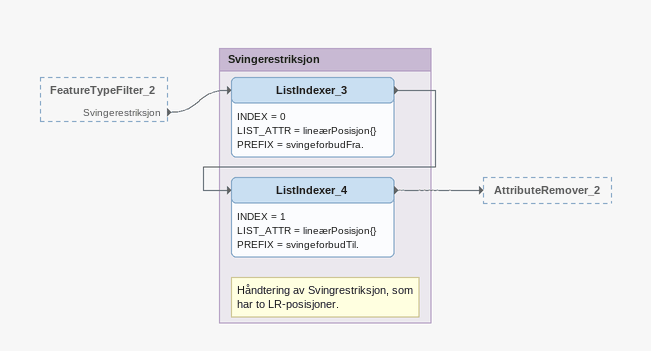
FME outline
FeatureTypeFilter_2 [outside]
    Svingerestriksjon -> ListIndexer_3

Bookmark: Svingerestriksjon
ListIndexer_3
    INDEX = 0
    LIST_ATTR = lineærPosisjon{}
    PREFIX = svingeforbudFra.
    -> ListIndexer_4
Note: Håndtering av Svingrestriksjon, som har to LR-posisjoner.
ListIndexer_4
    INDEX = 1
    LIST_ATTR = lineærPosisjon{}
    PREFIX = svingeforbudTil.
    -> AttributeRemover_2
